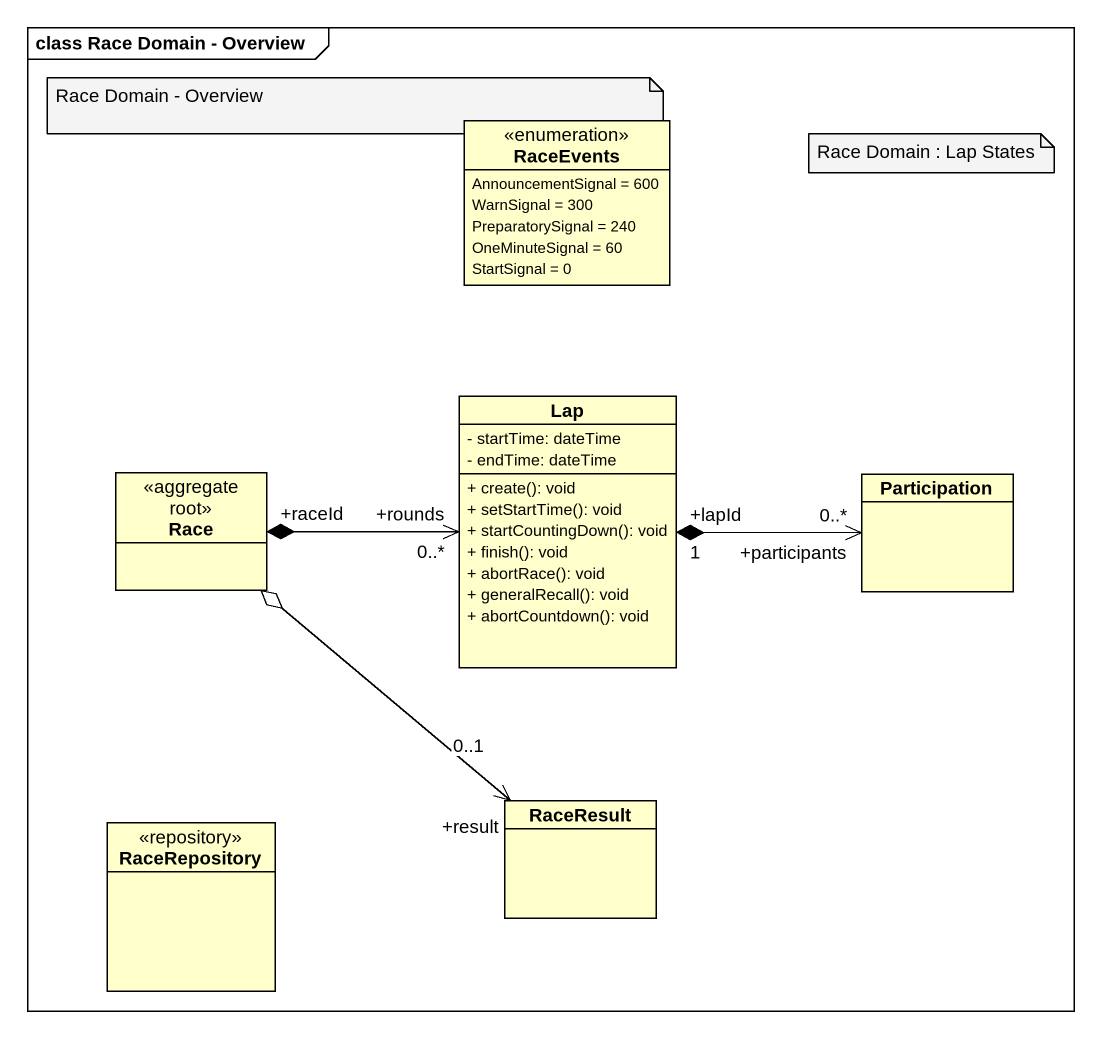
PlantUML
@startuml
mainframe class Race Domain - Overview
hide circle
hide empty members
skinparam classAttributeIconSize 0
enum RaceEvents {
  AnnouncementSignal = 600
  WarnSignal = 300
  PreparatorySignal = 240
  OneMinuteSignal = 60
  StartSignal = 0
}
class Lap {
  - startTime: dateTime
  - endTime: dateTime
  + create(): void
  + setStartTime(): void
  + startCountingDown(): void
  + finish(): void
  + abortRace(): void
  + generalRecall(): void
  + abortCountdown(): void
}
class Race <<aggregate root>>
class Participation
class RaceRepository <<repository>>
class RaceResult
Lap "+lapId\n1" *-right-> "+participants\n0..*" Participation
Race "+raceId" *-right-> "+rounds\n0..*" Lap
Race o--> "+result\n0..1" RaceResult
note as N1
  Race Domain - Overview
end note
note as N2
  Race Domain : Lap States
end note
@enduml
